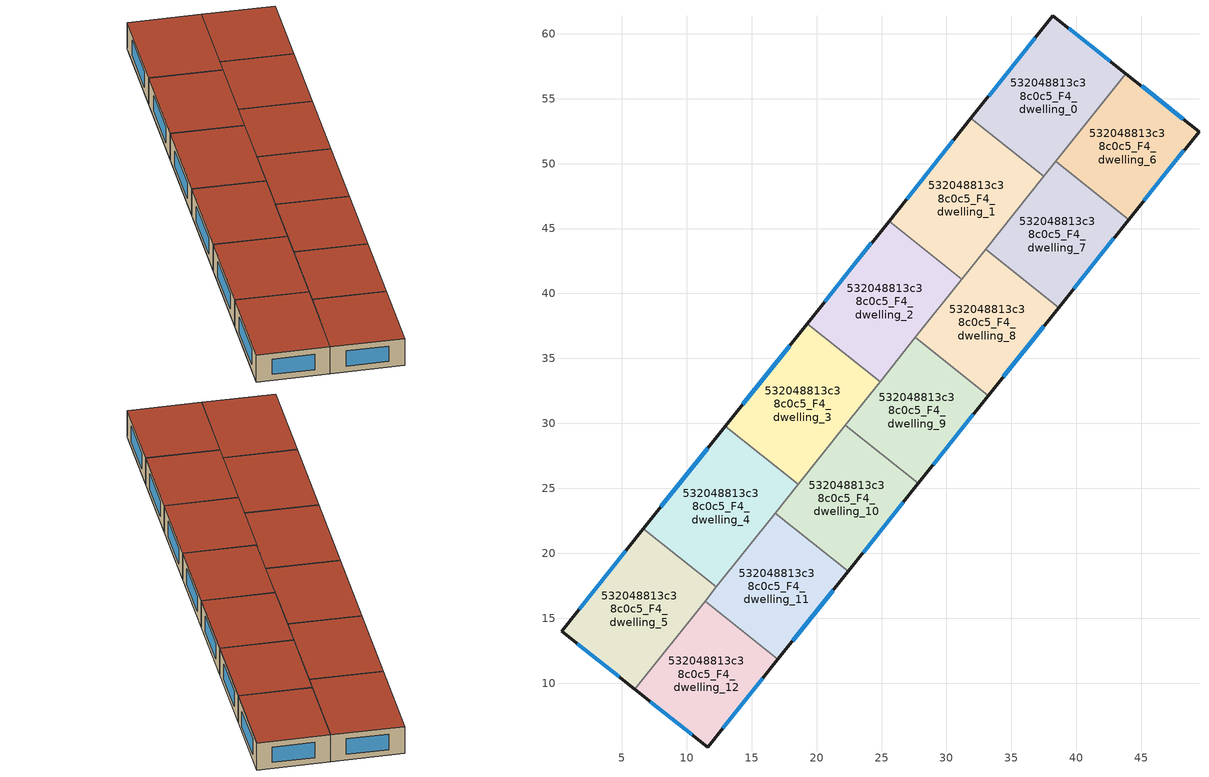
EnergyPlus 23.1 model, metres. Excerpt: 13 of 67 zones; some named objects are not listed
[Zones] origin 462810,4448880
532048813c38c0c5_F4_dwelling_0
 floor to 532048813c38c0c5_F3_dwelling_0 (EU_floor_Construction): 43.81,56.93 37.49,49.01 31.89,53.49 38.19,61.38 z12
 wall outside (EU_wall_Construction): 43.81,56.93 38.19,61.38 31.89,53.49 z12:15
 wall to 532048813c38c0c5_F4_dwelling_1 (EU_wall_Construction): 31.89,53.49 37.49,49.01 z12:15
 wall to 532048813c38c0c5_F4_dwelling_6 (EU_wall_Construction): 38.42,50.17 43.81,56.93 z12:15
 wall to 532048813c38c0c5_F4_dwelling_7 (EU_wall_Construction): 37.49,49.01 38.42,50.17 z12:15
 window (EU_Window_Construction): 42.61,57.89 39.4,60.43 / 36.84,59.69 33.24,55.18 z12.64:14.36
 roof outside (EU_roof_Construction): 37.49,49.01 43.81,56.93 38.19,61.38 31.89,53.49 z15
532048813c38c0c5_F4_dwelling_1
 floor to 532048813c38c0c5_F3_dwelling_1 (EU_floor_Construction): 37.49,49.01 31.19,41.1 25.58,45.58 31.89,53.49 z12
 wall outside (EU_wall_Construction): 31.89,53.49 25.58,45.58 z12:15
 wall to 532048813c38c0c5_F4_dwelling_2 (EU_wall_Construction): 25.58,45.58 31.19,41.1 z12:15
 wall to 532048813c38c0c5_F4_dwelling_7 (EU_wall_Construction): 33.02,43.4 37.49,49.01 z12:15
 wall to 532048813c38c0c5_F4_dwelling_8 (EU_wall_Construction): 31.19,41.1 33.02,43.4 z12:15
 window (EU_Window_Construction): 30.53,51.79 26.93,47.27 z12.64:14.36
 roof outside (EU_roof_Construction): 31.19,41.1 37.49,49.01 31.89,53.49 25.58,45.58 z15
532048813c38c0c5_F4_dwelling_10
 floor to 532048813c38c0c5_F3_dwelling_10 (EU_floor_Construction): 27.83,25.37 22.42,18.6 16.81,23.08 22.21,29.85 z12
 wall outside (EU_wall_Construction): 22.42,18.6 27.83,25.37 z12:15
 wall to 532048813c38c0c5_F4_dwelling_9 (EU_wall_Construction): 27.83,25.37 22.21,29.85 z12:15
 wall to 532048813c38c0c5_F4_dwelling_11 (EU_wall_Construction): 16.81,23.08 22.42,18.6 z12:15
 wall to 532048813c38c0c5_F4_dwelling_3 (EU_wall_Construction): 22.21,29.85 18.58,25.3 z12:15
 wall to 532048813c38c0c5_F4_dwelling_4 (EU_wall_Construction): 18.58,25.3 16.81,23.08 z12:15
 window (EU_Window_Construction): 23.58,20.05 26.67,23.92 z12.64:14.36
 roof outside (EU_roof_Construction): 22.42,18.6 27.83,25.37 22.21,29.85 16.81,23.08 z15
532048813c38c0c5_F4_dwelling_11
 floor to 532048813c38c0c5_F3_dwelling_11 (EU_floor_Construction): 22.42,18.6 17.02,11.83 11.41,16.3 16.81,23.08 z12
 wall outside (EU_wall_Construction): 17.02,11.83 22.42,18.6 z12:15
 wall to 532048813c38c0c5_F4_dwelling_12 (EU_wall_Construction): 11.41,16.3 17.02,11.83 z12:15
 wall to 532048813c38c0c5_F4_dwelling_4 (EU_wall_Construction): 16.81,23.08 12.28,17.4 z12:15
 wall to 532048813c38c0c5_F4_dwelling_5 (EU_wall_Construction): 12.28,17.4 11.41,16.3 z12:15
 window (EU_Window_Construction): 18.18,13.28 21.27,17.15 z12.64:14.36
 roof outside (EU_roof_Construction): 17.02,11.83 22.42,18.6 16.81,23.08 11.41,16.3 z15
532048813c38c0c5_F4_dwelling_12
 floor to 532048813c38c0c5_F3_dwelling_12 (EU_floor_Construction): 17.02,11.83 11.63,5.06 6,9.52 11.41,16.3 z12
 wall outside (EU_wall_Construction): 6,9.52 11.63,5.06 17.02,11.83 z12:15
 wall to 532048813c38c0c5_F4_dwelling_5 (EU_wall_Construction): 11.41,16.3 6,9.52 z12:15
 window (EU_Window_Construction): 12.78,6.51 15.87,10.38 / 7.2,8.57 10.42,6.02 z12.64:14.36
 roof outside (EU_roof_Construction): 11.63,5.06 17.02,11.83 11.41,16.3 6,9.52 z15
532048813c38c0c5_F4_dwelling_2
 floor to 532048813c38c0c5_F3_dwelling_2 (EU_floor_Construction): 31.19,41.1 24.88,33.2 19.27,37.68 25.58,45.58 z12
 wall outside (EU_wall_Construction): 25.58,45.58 19.27,37.68 z12:15
 wall to 532048813c38c0c5_F4_dwelling_3 (EU_wall_Construction): 19.27,37.68 24.88,33.2 z12:15
 wall to 532048813c38c0c5_F4_dwelling_8 (EU_wall_Construction): 27.61,36.62 31.19,41.1 z12:15
 wall to 532048813c38c0c5_F4_dwelling_9 (EU_wall_Construction): 24.88,33.2 27.61,36.62 z12:15
 window (EU_Window_Construction): 24.23,43.89 20.62,39.37 z12.64:14.36
 roof outside (EU_roof_Construction): 24.88,33.2 31.19,41.1 25.58,45.58 19.27,37.68 z15
532048813c38c0c5_F4_dwelling_3
 floor to 532048813c38c0c5_F3_dwelling_3 (EU_floor_Construction): 24.88,33.2 18.58,25.3 12.97,29.78 19.27,37.68 z12
 wall outside (EU_wall_Construction): 19.27,37.68 12.97,29.78 z12:15
 wall to 532048813c38c0c5_F4_dwelling_4 (EU_wall_Construction): 12.97,29.78 18.58,25.3 z12:15
 wall to 532048813c38c0c5_F4_dwelling_9 (EU_wall_Construction): 22.21,29.85 24.88,33.2 z12:15
 window (EU_Window_Construction): 17.92,35.99 14.32,31.47 z12.64:14.36
 roof outside (EU_roof_Construction): 18.58,25.3 24.88,33.2 19.27,37.68 12.97,29.78 z15
532048813c38c0c5_F4_dwelling_4
 floor to 532048813c38c0c5_F3_dwelling_4 (EU_floor_Construction): 18.58,25.3 12.28,17.41 6.66,21.89 12.97,29.78 z12
 wall outside (EU_wall_Construction): 12.97,29.78 6.66,21.89 z12:15
 wall to 532048813c38c0c5_F4_dwelling_5 (EU_wall_Construction): 6.66,21.89 12.28,17.41 z12:15
 window (EU_Window_Construction): 11.62,28.09 8.01,23.58 z12.64:14.36
 roof outside (EU_roof_Construction): 12.28,17.41 18.58,25.3 12.97,29.78 6.66,21.89 z15
532048813c38c0c5_F4_dwelling_5
 floor to 532048813c38c0c5_F3_dwelling_5 (EU_floor_Construction): 12.28,17.41 6,9.52 0.36,13.99 6.66,21.89 z12
 wall outside (EU_wall_Construction): 6.66,21.89 0.36,13.99 6,9.52 z12:15
 window (EU_Window_Construction): 1.57,13.03 4.79,10.48 / 5.31,20.2 1.71,15.68 z12.64:14.36
 roof outside (EU_roof_Construction): 6,9.52 12.28,17.41 6.66,21.89 0.36,13.99 z15
532048813c38c0c5_F4_dwelling_6
 floor to 532048813c38c0c5_F3_dwelling_6 (EU_floor_Construction): 49.44,52.47 44.03,45.69 38.42,50.17 43.81,56.93 z12
 wall outside (EU_wall_Construction): 44.03,45.69 49.44,52.47 43.81,56.93 z12:15
 wall to 532048813c38c0c5_F4_dwelling_7 (EU_wall_Construction): 38.42,50.17 44.03,45.69 z12:15
 window (EU_Window_Construction): 48.24,53.43 45.02,55.98 / 45.19,47.14 48.28,51.02 z12.64:14.36
 roof outside (EU_roof_Construction): 44.03,45.69 49.44,52.47 43.81,56.93 38.42,50.17 z15
532048813c38c0c5_F4_dwelling_7
 floor to 532048813c38c0c5_F3_dwelling_7 (EU_floor_Construction): 44.03,45.69 38.63,38.92 33.02,43.39 38.42,50.17 z12
 wall outside (EU_wall_Construction): 38.63,38.92 44.03,45.69 z12:15
 wall to 532048813c38c0c5_F4_dwelling_8 (EU_wall_Construction): 33.02,43.39 38.63,38.92 z12:15
 window (EU_Window_Construction): 39.79,40.37 42.88,44.24 z12.64:14.36
 roof outside (EU_roof_Construction): 38.63,38.92 44.03,45.69 38.42,50.17 33.02,43.39 z15
532048813c38c0c5_F4_dwelling_8
 floor to 532048813c38c0c5_F3_dwelling_8 (EU_floor_Construction): 38.63,38.92 33.23,32.14 27.61,36.62 33.02,43.39 z12
 wall outside (EU_wall_Construction): 33.23,32.14 38.63,38.92 z12:15
 wall to 532048813c38c0c5_F4_dwelling_9 (EU_wall_Construction): 27.61,36.62 33.23,32.14 z12:15
 window (EU_Window_Construction): 34.39,33.59 37.47,37.47 z12.64:14.36
 roof outside (EU_roof_Construction): 33.23,32.14 38.63,38.92 33.02,43.39 27.61,36.62 z15
532048813c38c0c5_F4_dwelling_9
 floor to 532048813c38c0c5_F3_dwelling_9 (EU_floor_Construction): 33.23,32.14 27.83,25.37 22.21,29.85 27.61,36.62 z12
 wall outside (EU_wall_Construction): 27.83,25.37 33.23,32.14 z12:15
 window (EU_Window_Construction): 28.98,26.82 32.07,30.69 z12.64:14.36
 roof outside (EU_roof_Construction): 27.83,25.37 33.23,32.14 27.61,36.62 22.21,29.85 z15
[Building]
EU S2 Campaign: North Axis=0; Terrain=City; Solar Distribution=FullExterior
[Site:Location]
Yerevan-Zvartnots.Intl.AP: Latitude=40.15; Longitude=44.383; Time Zone=4; Elevation=854
[SizingPeriod:WeatherFileDays]
AnnualSizingPeriod: Begin Month=1; Begin Day of Month=1; End Month=12; End Day of Month=31; Day of Week for Start Day=Monday; Use Weather File Daylight Saving Period=No; Use Weather File Rain and Snow Indicators=No
[MATERIAL]
EU_InternalMass_Material: Roughness=MediumRough; Thickness=0.1; Conductivity=1; Density=1800; Specific Heat=900; Thermal Absorptance=0.9; Solar Absorptance=0.7; Visible Absorptance=0.7
[MATERIAL:NOMASS] Roughness=MediumRough; Thermal Absorptance=0.9; Solar Absorptance=0.7; Visible Absorptance=0.7
Name | Thermal Resistance
EU_wall_NoMass | 1.05043
EU_roof_NoMass | 1.45357
EU_floor_NoMass | 0.478065
[WINDOWMATERIAL:SIMPLEGLAZINGSYSTEM]
EU_Window_SimpleGlazing: UFactor=2.5566; Solar Heat Gain Coefficient=0.75; Visible Transmittance=0.75
[CONSTRUCTION]
EU_wall_Construction: EU_wall_NoMass
EU_roof_Construction: EU_roof_NoMass
EU_floor_Construction: EU_floor_NoMass
EU_Window_Construction: EU_Window_SimpleGlazing
EU_InternalMass_Construction: EU_InternalMass_Material
[ZONE] Type=1; Multiplier=1; Ceiling Height=autocalculate; Floor Area=autocalculate; Part of Total Floor Area=Yes
Name | Volume
532048813c38c0c5_F4_dwelling_0 | 217.778
532048813c38c0c5_F4_dwelling_1 | 217.762
532048813c38c0c5_F4_dwelling_10 | 186.677
532048813c38c0c5_F4_dwelling_11; 532048813c38c0c5_F4_dwelling_9 | 186.661
532048813c38c0c5_F4_dwelling_12 | 186.691
532048813c38c0c5_F4_dwelling_2 | 217.78
532048813c38c0c5_F4_dwelling_3 | 217.776
532048813c38c0c5_F4_dwelling_4 | 217.759
532048813c38c0c5_F4_dwelling_5 | 217.791
532048813c38c0c5_F4_dwelling_6 | 186.674
532048813c38c0c5_F4_dwelling_7 | 186.675
532048813c38c0c5_F4_dwelling_8 | 186.657
[INTERNALMASS] Construction=EU_InternalMass_Construction
Name | Zone or ZoneList | Surface Area
532048813c38c0c5_F4_dwelling_0_EU_InternalMass | 532048813c38c0c5_F4_dwelling_0 | 72.5928
532048813c38c0c5_F4_dwelling_1_EU_InternalMass | 532048813c38c0c5_F4_dwelling_1 | 72.5875
532048813c38c0c5_F4_dwelling_2_EU_InternalMass | 532048813c38c0c5_F4_dwelling_2 | 72.5936
532048813c38c0c5_F4_dwelling_3_EU_InternalMass | 532048813c38c0c5_F4_dwelling_3 | 72.5919
532048813c38c0c5_F4_dwelling_4_EU_InternalMass | 532048813c38c0c5_F4_dwelling_4 | 72.59
532048813c38c0c5_F4_dwelling_5_EU_InternalMass | 532048813c38c0c5_F4_dwelling_5 | 72.5968
532048813c38c0c5_F4_dwelling_6_EU_InternalMass | 532048813c38c0c5_F4_dwelling_6 | 62.2249
532048813c38c0c5_F4_dwelling_7_EU_InternalMass | 532048813c38c0c5_F4_dwelling_7 | 62.2249
532048813c38c0c5_F4_dwelling_8_EU_InternalMass | 532048813c38c0c5_F4_dwelling_8 | 62.2193
532048813c38c0c5_F4_dwelling_9_EU_InternalMass | 532048813c38c0c5_F4_dwelling_9 | 62.2203
532048813c38c0c5_F4_dwelling_10_EU_InternalMass | 532048813c38c0c5_F4_dwelling_10 | 62.2261
532048813c38c0c5_F4_dwelling_11_EU_InternalMass | 532048813c38c0c5_F4_dwelling_11 | 62.2204
532048813c38c0c5_F4_dwelling_12_EU_InternalMass | 532048813c38c0c5_F4_dwelling_12 | 62.2306
[OTHEREQUIPMENT] Fuel Type=Electricity; Design Level Calculation Method=Watts/Area; Power per Zone Floor Area=1; Fraction Latent=0; Fraction Radiant=0; Fraction Lost=0; Carbon Dioxide Generation Rate=0; EndUse Subcategory=EU_Step8_InternalGains
Name | Zone or ZoneList or Space or SpaceList | Schedule
EU_Step8_InternalGain_532048813c38c0c5_F4_dwelling_0_f000 | 532048813c38c0c5_F4_dwelling_0 | EU_Step8_GainSchedule_532048813c38c0c5_F4_dwelling_0_f000
EU_Step8_InternalGain_532048813c38c0c5_F4_dwelling_1_f000 | 532048813c38c0c5_F4_dwelling_1 | EU_Step8_GainSchedule_532048813c38c0c5_F4_dwelling_1_f000
EU_Step8_InternalGain_532048813c38c0c5_F4_dwelling_2_f000 | 532048813c38c0c5_F4_dwelling_2 | EU_Step8_GainSchedule_532048813c38c0c5_F4_dwelling_2_f000
EU_Step8_InternalGain_532048813c38c0c5_F4_dwelling_3_f000 | 532048813c38c0c5_F4_dwelling_3 | EU_Step8_GainSchedule_532048813c38c0c5_F4_dwelling_3_f000
EU_Step8_InternalGain_532048813c38c0c5_F4_dwelling_4_f000 | 532048813c38c0c5_F4_dwelling_4 | EU_Step8_GainSchedule_532048813c38c0c5_F4_dwelling_4_f000
EU_Step8_InternalGain_532048813c38c0c5_F4_dwelling_5_f000 | 532048813c38c0c5_F4_dwelling_5 | EU_Step8_GainSchedule_532048813c38c0c5_F4_dwelling_5_f000
EU_Step8_InternalGain_532048813c38c0c5_F4_dwelling_6_f000 | 532048813c38c0c5_F4_dwelling_6 | EU_Step8_GainSchedule_532048813c38c0c5_F4_dwelling_6_f000
EU_Step8_InternalGain_532048813c38c0c5_F4_dwelling_7_f000 | 532048813c38c0c5_F4_dwelling_7 | EU_Step8_GainSchedule_532048813c38c0c5_F4_dwelling_7_f000
EU_Step8_InternalGain_532048813c38c0c5_F4_dwelling_8_f000 | 532048813c38c0c5_F4_dwelling_8 | EU_Step8_GainSchedule_532048813c38c0c5_F4_dwelling_8_f000
EU_Step8_InternalGain_532048813c38c0c5_F4_dwelling_9_f000 | 532048813c38c0c5_F4_dwelling_9 | EU_Step8_GainSchedule_532048813c38c0c5_F4_dwelling_9_f000
EU_Step8_InternalGain_532048813c38c0c5_F4_dwelling_10_f000 | 532048813c38c0c5_F4_dwelling_10 | EU_Step8_GainSchedule_532048813c38c0c5_F4_dwelling_10_f000
EU_Step8_InternalGain_532048813c38c0c5_F4_dwelling_11_f000 | 532048813c38c0c5_F4_dwelling_11 | EU_Step8_GainSchedule_532048813c38c0c5_F4_dwelling_11_f000
EU_Step8_InternalGain_532048813c38c0c5_F4_dwelling_12_f000 | 532048813c38c0c5_F4_dwelling_12 | EU_Step8_GainSchedule_532048813c38c0c5_F4_dwelling_12_f000
[ZONEVENTILATION:DESIGNFLOWRATE] Schedule=EU_AlwaysOn; Design Flow Rate Calculation Method=AirChanges/Hour; Air Changes per Hour=0.557805; Ventilation Type=Natural; Fan Pressure Rise=0; Fan Total Efficiency=1; Constant Term Coefficient=1; Temperature Term Coefficient=0; Velocity Term Coefficient=0; Velocity Squared Term Coefficient=0; Minimum Indoor Temperature=-100; Maximum Indoor Temperature=100; Delta Temperature=-100; Minimum Outdoor Temperature=-100; Maximum Outdoor Temperature=100; Maximum Wind Speed=40
Name | Zone or ZoneList or Space or SpaceList
EU_ConstantAir_532048813c38c0c5_F4_dwelling_0 | 532048813c38c0c5_F4_dwelling_0
EU_ConstantAir_532048813c38c0c5_F4_dwelling_1 | 532048813c38c0c5_F4_dwelling_1
EU_ConstantAir_532048813c38c0c5_F4_dwelling_2 | 532048813c38c0c5_F4_dwelling_2
EU_ConstantAir_532048813c38c0c5_F4_dwelling_3 | 532048813c38c0c5_F4_dwelling_3
EU_ConstantAir_532048813c38c0c5_F4_dwelling_4 | 532048813c38c0c5_F4_dwelling_4
EU_ConstantAir_532048813c38c0c5_F4_dwelling_5 | 532048813c38c0c5_F4_dwelling_5
EU_ConstantAir_532048813c38c0c5_F4_dwelling_6 | 532048813c38c0c5_F4_dwelling_6
EU_ConstantAir_532048813c38c0c5_F4_dwelling_7 | 532048813c38c0c5_F4_dwelling_7
EU_ConstantAir_532048813c38c0c5_F4_dwelling_8 | 532048813c38c0c5_F4_dwelling_8
EU_ConstantAir_532048813c38c0c5_F4_dwelling_9 | 532048813c38c0c5_F4_dwelling_9
EU_ConstantAir_532048813c38c0c5_F4_dwelling_10 | 532048813c38c0c5_F4_dwelling_10
EU_ConstantAir_532048813c38c0c5_F4_dwelling_11 | 532048813c38c0c5_F4_dwelling_11
EU_ConstantAir_532048813c38c0c5_F4_dwelling_12 | 532048813c38c0c5_F4_dwelling_12
[HVACTEMPLATE:ZONE:IDEALLOADSAIRSYSTEM] System Availability Schedule=EU_AlwaysOn; Maximum Heating Supply Air Temperature=50; Minimum Cooling Supply Air Temperature=13; Maximum Heating Supply Air Humidity Ratio=0.0156; Minimum Cooling Supply Air Humidity Ratio=0.0077; Heating Limit=NoLimit; Cooling Limit=NoLimit; Heating Availability Schedule=EU_AlwaysOn; Cooling Availability Schedule=EU_CoolingOff; Dehumidification Control Type=ConstantSensibleHeatRatio; Cooling Sensible Heat Ratio=0.7; Dehumidification Setpoint=60; Humidification Control Type=None; Humidification Setpoint=30; Outdoor Air Method=None; Outdoor Air Flow Rate per Person=0.00944; Outdoor Air Flow Rate per Zone Floor Area=0; Outdoor Air Flow Rate per Zone=0; Demand Controlled Ventilation Type=None; Outdoor Air Economizer Type=NoEconomizer; Heat Recovery Type=None; Sensible Heat Recovery Effectiveness=0.7; Latent Heat Recovery Effectiveness=0.65
Name | Template Thermostat
532048813c38c0c5_F4_dwelling_0 | EU_HeatOnly_532048813c38c0c5_F4_dwelling_0
532048813c38c0c5_F4_dwelling_1 | EU_HeatOnly_532048813c38c0c5_F4_dwelling_1
532048813c38c0c5_F4_dwelling_2 | EU_HeatOnly_532048813c38c0c5_F4_dwelling_2
532048813c38c0c5_F4_dwelling_3 | EU_HeatOnly_532048813c38c0c5_F4_dwelling_3
532048813c38c0c5_F4_dwelling_4 | EU_HeatOnly_532048813c38c0c5_F4_dwelling_4
532048813c38c0c5_F4_dwelling_5 | EU_HeatOnly_532048813c38c0c5_F4_dwelling_5
532048813c38c0c5_F4_dwelling_6 | EU_HeatOnly_532048813c38c0c5_F4_dwelling_6
532048813c38c0c5_F4_dwelling_7 | EU_HeatOnly_532048813c38c0c5_F4_dwelling_7
532048813c38c0c5_F4_dwelling_8 | EU_HeatOnly_532048813c38c0c5_F4_dwelling_8
532048813c38c0c5_F4_dwelling_9 | EU_HeatOnly_532048813c38c0c5_F4_dwelling_9
532048813c38c0c5_F4_dwelling_10 | EU_HeatOnly_532048813c38c0c5_F4_dwelling_10
532048813c38c0c5_F4_dwelling_11 | EU_HeatOnly_532048813c38c0c5_F4_dwelling_11
532048813c38c0c5_F4_dwelling_12 | EU_HeatOnly_532048813c38c0c5_F4_dwelling_12
[SIZING:ZONE] Zone Cooling Design Supply Air Temperature Input Method=SupplyAirTemperature; Zone Cooling Design Supply Air Temperature=13; Zone Heating Design Supply Air Temperature Input Method=SupplyAirTemperature; Zone Heating Design Supply Air Temperature=50; Zone Cooling Design Supply Air Humidity Ratio=0.008; Zone Heating Design Supply Air Humidity Ratio=0.008; Cooling Design Air Flow Method=DesignDay; Cooling Design Air Flow Rate=0; Cooling Minimum Air Flow per Zone Floor Area=0.000762; Cooling Minimum Air Flow=0; Cooling Minimum Air Flow Fraction=0.2; Heating Design Air Flow Method=DesignDay; Heating Design Air Flow Rate=0; Heating Maximum Air Flow per Zone Floor Area=0.002032; Heating Maximum Air Flow=0.141576; Heating Maximum Air Flow Fraction=0.3; Account for Dedicated Outdoor Air System=No; Dedicated Outdoor Air System Control Strategy=NeutralSupplyAir; Dedicated Outdoor Air Low Setpoint Temperature for Design=autosize; Dedicated Outdoor Air High Setpoint Temperature for Design=autosize; Zone Load Sizing Method=Sensible Load Only No Latent Load; Zone Latent Cooling Design Supply Air Humidity Ratio Input Method=HumidityRatioDifference; Zone Cooling Design Supply Air Humidity Ratio Difference=0.005; Zone Latent Heating Design Supply Air Humidity Ratio Input Method=HumidityRatioDifference; Zone Humidification Design Supply Air Humidity Ratio Difference=0.005
532048813c38c0c5_F4_dwelling_0; 532048813c38c0c5_F4_dwelling_1; 532048813c38c0c5_F4_dwelling_2; 532048813c38c0c5_F4_dwelling_3; 532048813c38c0c5_F4_dwelling_4; 532048813c38c0c5_F4_dwelling_5; 532048813c38c0c5_F4_dwelling_6; 532048813c38c0c5_F4_dwelling_7; 532048813c38c0c5_F4_dwelling_8; 532048813c38c0c5_F4_dwelling_9; 532048813c38c0c5_F4_dwelling_10; 532048813c38c0c5_F4_dwelling_11; 532048813c38c0c5_F4_dwelling_12
[SCHEDULE:CONSTANT]
Name | Hourly Value
EU_AlwaysOn | 1
EU_CoolingOff | 0
[SCHEDULE:FILE] Column Number=1; Rows to Skip at Top=0; Number of Hours of Data=8760; Column Separator=Comma; Interpolate to Timestep=No; Minutes per Item=60; Adjust Schedule for Daylight Savings=Yes
Name | File
EU_Step8_GainSchedule_532048813c38c0c5_F4_dwelling_0_f000 | ../../schedules/532048813c38c0c5/532048813c38c0c5_F4_dwelling_0_f000_gain.csv
EU_Step8_GainSchedule_532048813c38c0c5_F4_dwelling_1_f000 | ../../schedules/532048813c38c0c5/532048813c38c0c5_F4_dwelling_1_f000_gain.csv
EU_Step8_GainSchedule_532048813c38c0c5_F4_dwelling_2_f000 | ../../schedules/532048813c38c0c5/532048813c38c0c5_F4_dwelling_2_f000_gain.csv
EU_Step8_GainSchedule_532048813c38c0c5_F4_dwelling_3_f000 | ../../schedules/532048813c38c0c5/532048813c38c0c5_F4_dwelling_3_f000_gain.csv
EU_Step8_GainSchedule_532048813c38c0c5_F4_dwelling_4_f000 | ../../schedules/532048813c38c0c5/532048813c38c0c5_F4_dwelling_4_f000_gain.csv
EU_Step8_GainSchedule_532048813c38c0c5_F4_dwelling_5_f000 | ../../schedules/532048813c38c0c5/532048813c38c0c5_F4_dwelling_5_f000_gain.csv
EU_Step8_GainSchedule_532048813c38c0c5_F4_dwelling_6_f000 | ../../schedules/532048813c38c0c5/532048813c38c0c5_F4_dwelling_6_f000_gain.csv
EU_Step8_GainSchedule_532048813c38c0c5_F4_dwelling_7_f000 | ../../schedules/532048813c38c0c5/532048813c38c0c5_F4_dwelling_7_f000_gain.csv
EU_Step8_GainSchedule_532048813c38c0c5_F4_dwelling_8_f000 | ../../schedules/532048813c38c0c5/532048813c38c0c5_F4_dwelling_8_f000_gain.csv
EU_Step8_GainSchedule_532048813c38c0c5_F4_dwelling_9_f000 | ../../schedules/532048813c38c0c5/532048813c38c0c5_F4_dwelling_9_f000_gain.csv
EU_Step8_GainSchedule_532048813c38c0c5_F4_dwelling_10_f000 | ../../schedules/532048813c38c0c5/532048813c38c0c5_F4_dwelling_10_f000_gain.csv
EU_Step8_GainSchedule_532048813c38c0c5_F4_dwelling_11_f000 | ../../schedules/532048813c38c0c5/532048813c38c0c5_F4_dwelling_11_f000_gain.csv
EU_Step8_GainSchedule_532048813c38c0c5_F4_dwelling_12_f000 | ../../schedules/532048813c38c0c5/532048813c38c0c5_F4_dwelling_12_f000_gain.csv
